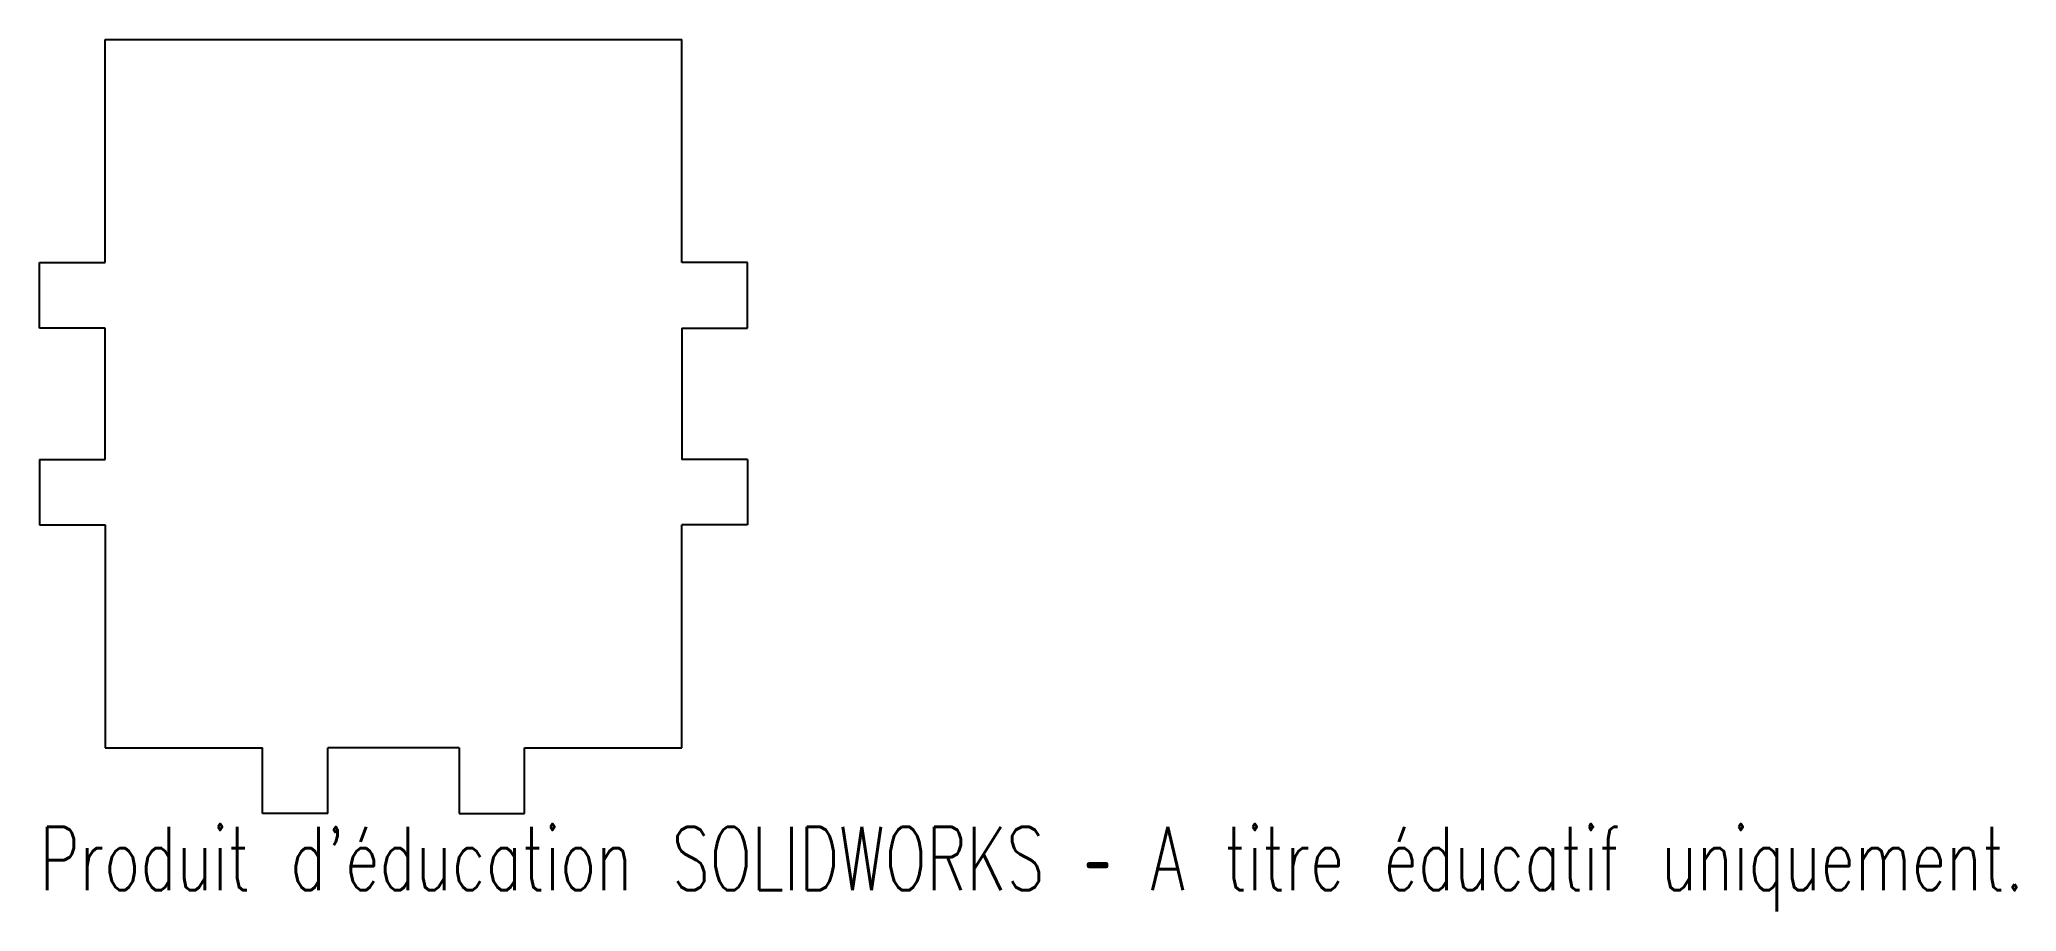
# Model space of a CAD drawing. Header units: millimetres. Extents: x -27 to 124, y -12 to 54.
import ezdxf

# ---------------------------------------------------------------- set-up
doc = ezdxf.new("R2010")
doc.units = ezdxf.units.MM
doc.styles.add('SLDTEXTSTYLE0', font='TXT', dxfattribs={"width": 0.7, "bigfont": 'bigfont'})

msp = doc.modelspace()

# ---------------------------------------------------------------- linework, layer by layer
at = {"color": 7, "linetype": 'Continuous', "lineweight": 25}
for p, q in [((-22, 54), (22, 54)), ((-22, 37), (-22, 54)), ((22, 37), (22, 54)), ((-27, 37), (-22, 37)), ((-27, 32), (-27, 37)), ((27, 37), (22, 37)), ((27, 32), (27, 37)), ((-22, 32), (-27, 32)), ((-22, 22), (-22, 32)), ((22, 32), (22, 22)), ((22, 32), (27, 32)), ((-27, 22), (-22, 22)), ((-27, 22), (-27, 17)), ((27, 22), (22, 22)), ((27, 22), (27, 17)), ((-27, 17), (-22, 17)), ((-22, 17), (-22, 0)), ((22, 0), (22, 17)), ((27, 17), (22, 17)), ((-22, 0), (-10, 0)), ((-10, -5), (-10, 0)), ((-5, -5), (-5, 0)), ((5, 0), (-5, 0)), ((5, 0), (5, -5)), ((10, -5), (10, 0)), ((10, 0), (22, 0)), ((-5, -5), (-10, -5)), ((5, -5), (10, -5))]:
    msp.add_line(p, q, dxfattribs=at)

# ---------------------------------------------------------------- texts
at = {"color": 7, "linetype": 'Continuous', "insert": (-27, -6.02), "char_height": 4.8336, "attachment_point": 1, "style": 'SLDTEXTSTYLE0'}
msp.add_mtext("Produit d'éducation SOLIDWORKS – A titre éducatif uniquement.", dxfattribs=at)

doc.saveas('drawing.dxf')
